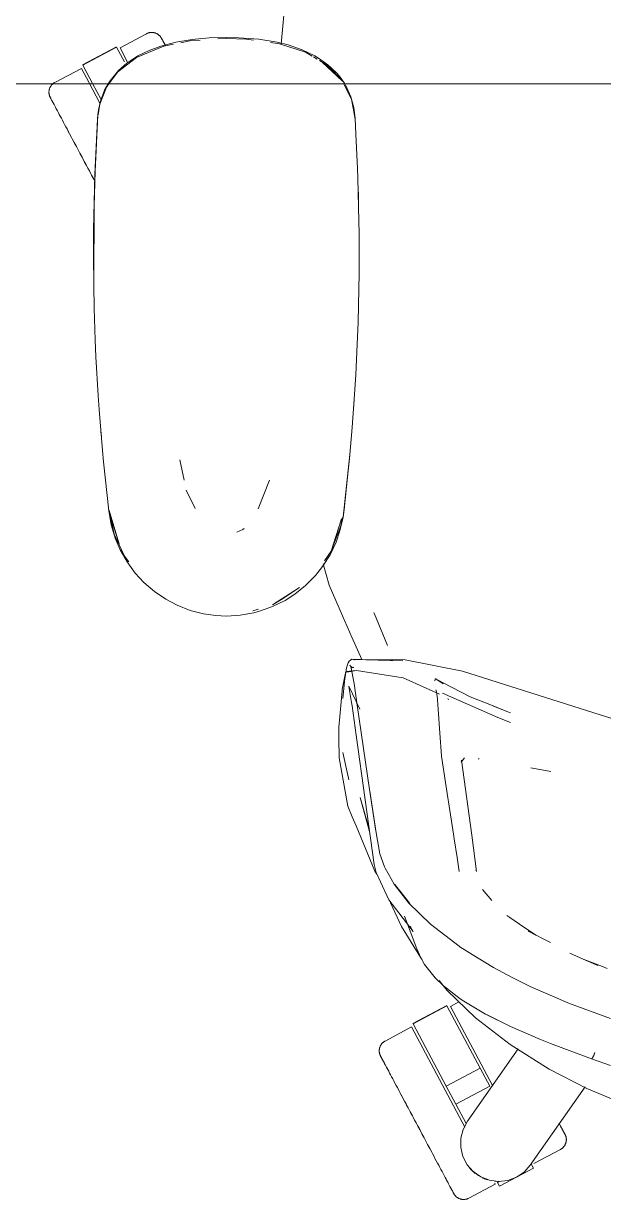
# Model space of a CAD drawing. Header units: millimetres. Extents: x 155927 to 317870, y -36033 to 97293.
# Drawn here: x 217071.8 to 217283.5, y 17070.2 to 17499.7 of the extents above; entities that cross this region are included whole.
import ezdxf

# ---------------------------------------------------------------- set-up
doc = ezdxf.new("R2010")
doc.units = ezdxf.units.MM
doc.header["$MEASUREMENT"] = 0
doc.layers.add('G-IMPT', color=8, linetype='CONTINUOUS', lineweight=9)
doc.layers.add('I-FURN', color=8, linetype='CONTINUOUS', lineweight=9)

msp = doc.modelspace()

# ---------------------------------------------------------------- linework, layer by layer
at = {"layer": 'G-IMPT'}
for p, q in [((217165.88, 17492.15), (217167.32, 17508.03)), ((217133.34, 17493.87), (217139.49, 17494.43)), ((217145.83, 17494.61), (217139.49, 17494.43)), ((217142.72, 17494.05), (217145.83, 17494.24)), ((217150.34, 17494.52), (217145.83, 17494.61)), ((217153, 17494.01), (217145.83, 17494.24)), ((217150.34, 17494.52), (217157.65, 17493.95)), ((217123.04, 17491.41), (217117.42, 17489.08)), ((217121.93, 17491.44), (217117.6, 17489.85)), ((217121.93, 17491.44), (217127.41, 17492.87)), ((217123.04, 17491.41), (217126.51, 17492.12)), ((217133.34, 17493.87), (217127.41, 17492.87)), ((217129.26, 17492.68), (217133, 17493.45)), ((217133, 17493.45), (217136.21, 17493.65)), ((217153, 17494.01), (217155.78, 17493.61)), ((217164.41, 17492.83), (217157.65, 17493.95)), ((217161.96, 17492.74), (217165.25, 17492.28)), ((217168.34, 17491.85), (217164.41, 17492.83)), ((217165.25, 17492.28), (217174.65, 17489.25)), ((217168.34, 17491.85), (217173.43, 17490.11)), ((217173.43, 17490.11), (217178.07, 17487.91)), ((217106.24, 17482.03), (217113.03, 17487.24)), ((217113.52, 17487.87), (217109.47, 17485.21)), ((217113.03, 17487.24), (217117.42, 17489.08)), ((217113.52, 17487.87), (217117.6, 17489.85)), ((217174.65, 17489.25), (217177.1, 17487.78)), ((217177.57, 17487.5), (217179.01, 17486.64)), ((217178.07, 17487.91), (217179.44, 17487.1)), ((217182.89, 17484.66), (217179.44, 17487.1)), ((217179.8, 17486.17), (217182.95, 17484.29)), ((217102.97, 17477.61), (217106.24, 17482.03)), ((217103.36, 17478.81), (217106.44, 17482.55)), ((217109.47, 17485.21), (217106.44, 17482.55)), ((217180.86, 17485.48), (217182.33, 17484.2)), ((217180.86, 17485.48), (217188.25, 17478.58)), ((217182.49, 17484.07), (217186.02, 17480.99)), ((217185.94, 17481.79), (217182.89, 17484.66)), ((217182.95, 17484.29), (217188.25, 17478.58)), ((217185.94, 17481.79), (217187.07, 17480.47)), ((217101.4, 17475.37), (217102.68, 17477.61)), ((217102.07, 17476.4), (217102.97, 17477.61)), ((217102.68, 17477.61), (217103.36, 17478.81)), ((217188.25, 17478.58), (217186.02, 17480.99)), ((217189.03, 17477.61), (217187.07, 17480.47)), ((217189.36, 17476.34), (217188.73, 17477.61)), ((217189.28, 17477.25), (217191.26, 17472.92)), ((217099.66, 17470.21), (217102.07, 17476.4)), ((217101.4, 17475.37), (217100.01, 17471.73)), ((217189.36, 17476.34), (217191.46, 17472.08)), ((217192.33, 17468.97), (217191.26, 17472.92)), ((217099.66, 17470.21), (217099.08, 17466.36)), ((217099.64, 17470.38), (217099.2, 17467.99)), ((217099.64, 17470.38), (217100.01, 17471.73)), ((217191.46, 17472.08), (217192.83, 17464.74)), ((217192.83, 17464.96), (217192.33, 17468.97)), ((217097.86, 17444.56), (217098.94, 17466.34)), ((217097.86, 17444.56), (217098.83, 17464.74)), ((217097.9, 17445.77), (217098.94, 17466.34)), ((217098.75, 17462.5), (217098.83, 17464.74)), ((217098.94, 17466.34), (217098.83, 17464.74)), ((217098.94, 17466.34), (217099.2, 17467.99)), ((217193.11, 17459.3), (217192.83, 17464.96)), ((217193.11, 17459.3), (217193.73, 17446.74)), ((217097.39, 17424.37), (217097.9, 17445.77)), ((217097.39, 17424.37), (217097.86, 17444.56)), ((217097.55, 17434.21), (217097.9, 17445.77)), ((217097.9, 17445.77), (217097.86, 17444.56)), ((217193.85, 17443.19), (217193.73, 17446.74)), ((217194.23, 17427.52), (217193.85, 17443.19)), ((217193.91, 17439.79), (217194.05, 17436.47)), ((217097.55, 17434.21), (217097.35, 17414.98)), ((217097.39, 17424.37), (217097.55, 17434.21)), ((217097.44, 17404.19), (217097.55, 17434.21)), ((217194.06, 17434.25), (217194.05, 17436.47)), ((217097.41, 17426.41), (217097.48, 17428.32)), ((217097.43, 17423.88), (217097.41, 17426.41)), ((217194.23, 17427.52), (217194.28, 17423.01)), ((217097.44, 17404.19), (217097.39, 17424.37)), ((217194.28, 17423.01), (217194.28, 17408.3)), ((217097.44, 17404.19), (217097.35, 17414.98)), ((217194.2, 17402.83), (217194.28, 17408.3)), ((217097.44, 17404.19), (217097.6, 17395.77)), ((217194.2, 17402.83), (217193.91, 17390.52)), ((217097.99, 17384.01), (217097.6, 17395.77)), ((217193.99, 17394.39), (217194.07, 17396.05)), ((217194.07, 17396.05), (217194.07, 17398.13)), ((217097.74, 17390.83), (217097.73, 17392.33)), ((217097.85, 17388.9), (217097.74, 17390.83)), ((217193.61, 17382.64), (217193.91, 17390.52)), ((217097.99, 17384.01), (217098.24, 17377.99)), ((217193.61, 17382.64), (217193.08, 17371.33)), ((217099.05, 17363.85), (217098.24, 17377.99)), ((217192.51, 17362.46), (217193.08, 17371.33)), ((217099.38, 17358.76), (217099.05, 17363.85)), ((217192.51, 17362.46), (217191.79, 17352.18)), ((217192.38, 17360.42), (217192.47, 17362.32)), ((217099.38, 17358.76), (217100.63, 17343.7)), ((217192.38, 17360.42), (217192.24, 17359)), ((217100.03, 17350.58), (217100.2, 17348.9)), ((217190.8, 17340.78), (217191.79, 17352.18)), ((217100.63, 17343.7), (217100.97, 17339.57)), ((217100.97, 17339.57), (217102.88, 17321.65)), ((217128.85, 17340.36), (217130.42, 17332.93)), ((217188.45, 17319.34), (217190.9, 17342.3)), ((217188.45, 17319.34), (217190.8, 17340.78)), ((217190.9, 17342.3), (217188.78, 17322.16)), ((217161.55, 17332.86), (217157.4, 17322.44)), ((217134.45, 17322.53), (217131.19, 17329.31)), ((217102.88, 17322.16), (217106.71, 17309.7)), ((217102.88, 17322.16), (217103.8, 17318.84)), ((217102.88, 17321.65), (217103.77, 17316.6)), ((217104.92, 17313.19), (217103.01, 17321.59)), ((217106.71, 17309.7), (217103.8, 17318.84)), ((217184.05, 17306.99), (217187.86, 17318.84)), ((217184.95, 17309.7), (217187.86, 17318.84)), ((217188.45, 17319.34), (217187.29, 17314.38)), ((217188.23, 17319.27), (217187.65, 17316.21)), ((217188.45, 17319.34), (217188.78, 17322.16)), ((217105.24, 17311.74), (217103.77, 17316.6)), ((217149.66, 17313.9), (217151.88, 17314.91)), ((217151.88, 17314.91), (217152.33, 17315.21)), ((217187.65, 17316.21), (217184.05, 17306.99)), ((217185.84, 17310.25), (217187.29, 17314.38)), ((217104.92, 17313.19), (217108.66, 17305.13)), ((217107.05, 17307.5), (217105.24, 17311.74)), ((217183.65, 17305.67), (217185.84, 17310.25)), ((217184.05, 17306.99), (217184.95, 17309.7)), ((217107.05, 17307.5), (217109.56, 17303.06)), ((217183.65, 17305.67), (217180.92, 17301.34)), ((217184.05, 17306.99), (217181.63, 17303.41)), ((217110.26, 17303.02), (217108.66, 17305.13)), ((217112.56, 17298.98), (217109.56, 17303.06)), ((217178.3, 17298.03), (217180.92, 17301.34)), ((217183.37, 17294.51), (217181.11, 17302.33)), ((217112.56, 17298.98), (217115.73, 17295.54)), ((217174.75, 17294.43), (217178.3, 17298.03)), ((217119.56, 17292.22), (217115.73, 17295.54)), ((217162.62, 17287.38), (217172.57, 17293.7)), ((217166.3, 17289.54), (217172.57, 17293.7)), ((217174.75, 17294.43), (217170.78, 17291.24)), ((217183.37, 17294.51), (217188.23, 17283.38)), ((217123.73, 17289.39), (217119.56, 17292.22)), ((217123.73, 17289.39), (217127.89, 17287.2)), ((217162.62, 17287.38), (217166.3, 17289.54)), ((217162.72, 17286.73), (217167.23, 17288.97)), ((217167.23, 17288.97), (217170.78, 17291.24)), ((217127.89, 17287.2), (217132.6, 17285.36)), ((217137.47, 17284.1), (217132.6, 17285.36)), ((217137.47, 17284.1), (217141.98, 17283.45)), ((217150.87, 17283.58), (217155.82, 17284.46)), ((217157.51, 17285.82), (217155.48, 17285.2)), ((217155.82, 17284.46), (217157.95, 17285.02)), ((217162.72, 17286.73), (217157.95, 17285.02)), ((217199.65, 17284.61), (217199.75, 17284.34)), ((217204.68, 17272.49), (217199.75, 17284.34)), ((217145.83, 17283.28), (217141.98, 17283.45)), ((217145.83, 17283.28), (217150.87, 17283.58)), ((217188.23, 17283.38), (217191.65, 17275.55)), ((217191.65, 17275.55), (217195.21, 17267.38)), ((217190.59, 17266.75), (217190.27, 17266.21)), ((217190.59, 17266.75), (217191.09, 17267.12)), ((217191.66, 17267.52), (217191.09, 17267.12)), ((217191.66, 17267.52), (217192.53, 17267.33)), ((217210.22, 17266.9), (217191.78, 17267.49)), ((217191.78, 17267.49), (217192.24, 17267.39)), ((217210.22, 17266.9), (217192.24, 17267.39)), ((217211.11, 17267.34), (217192.24, 17267.39)), ((217192.24, 17267.39), (217192.41, 17267.35)), ((217192.53, 17267.33), (217192.41, 17267.35)), ((217232.06, 17263.15), (217211.11, 17267.34)), ((217188.93, 17260.66), (217189.37, 17262.98)), ((217189.19, 17261.07), (217189.72, 17264.35)), ((217193.32, 17263.37), (217189.37, 17262.98)), ((217189.72, 17264.35), (217190.27, 17266.21)), ((217189.78, 17262.74), (217193.36, 17263.43)), ((217189.78, 17262.74), (217193.32, 17263.37)), ((217191.31, 17264.86), (217190.92, 17265.36)), ((217191.48, 17264.26), (217190.92, 17265.36)), ((217191.48, 17264.26), (217191.31, 17264.88)), ((217191.31, 17264.88), (217192.42, 17258.61)), ((217191.85, 17264.54), (217191.31, 17264.86)), ((217191.85, 17264.54), (217192.35, 17264.46)), ((217210.41, 17260.71), (217193.36, 17263.43)), ((217282.31, 17247.16), (217232.06, 17263.15)), ((217188.93, 17260.66), (217188.12, 17256.41)), ((217188.59, 17255.77), (217189.11, 17260.45)), ((217189.19, 17261.07), (217189.11, 17260.45)), ((217193.53, 17250.76), (217192.42, 17258.61)), ((217210.41, 17260.71), (217223.59, 17254.73)), ((217221.94, 17259.64), (217222.09, 17260.33)), ((217222.09, 17260.33), (217222.22, 17260.35)), ((217222.22, 17260.35), (217222.38, 17260.39)), ((217222.22, 17260.35), (217224.92, 17258.51)), ((217222.22, 17260.35), (217224.67, 17259)), ((217234.78, 17253.72), (217224.67, 17259)), ((217187.27, 17246.61), (217188.07, 17255.94)), ((217188.07, 17255.94), (217188.12, 17256.41)), ((217188.59, 17255.77), (217188.38, 17253.18)), ((217194.51, 17249.21), (217190.51, 17257.64)), ((217190.51, 17257.64), (217190.65, 17256.78)), ((217190.65, 17256.78), (217191.48, 17251.76)), ((217222.25, 17256.37), (217222.53, 17255.6)), ((217222.55, 17255.54), (217222.53, 17255.6)), ((217222.83, 17253.08), (217222.55, 17255.54)), ((217244.89, 17246.17), (217224.73, 17255.1)), ((217234.78, 17253.72), (217243.25, 17250.47)), ((217191.48, 17251.76), (217191.7, 17250.46)), ((217193.14, 17239.8), (217191.7, 17250.46)), ((217198.08, 17219.89), (217193.53, 17250.76)), ((217222.83, 17253.08), (217222.88, 17252.71)), ((217223.13, 17249.3), (217222.88, 17252.71)), ((217226.9, 17252.72), (217226.63, 17253.16)), ((217248.15, 17248.45), (217243.04, 17250.48)), ((217243.04, 17250.48), (217247.58, 17248.68)), ((217243.25, 17250.47), (217248.15, 17248.45)), ((217187.27, 17246.61), (217186.93, 17242.66)), ((217223.13, 17249.3), (217223.76, 17240.45)), ((217249.47, 17244.43), (217244.89, 17246.17)), ((217248.15, 17248.45), (217249.56, 17247.89)), ((217282.31, 17247.16), (217312.28, 17237.98)), ((217186.93, 17242.66), (217186.93, 17238.49)), ((217186.96, 17231.52), (217186.93, 17238.49)), ((217193.14, 17239.8), (217199.81, 17192.58)), ((217224.38, 17232.21), (217223.76, 17240.45)), ((217188.37, 17233.38), (217190.41, 17224.08)), ((217224.39, 17232.13), (217224.38, 17232.21)), ((217186.96, 17231.52), (217190.19, 17213.82)), ((217224.39, 17232.13), (217226.6, 17216.91)), ((217232.77, 17231.47), (217231.53, 17229.91)), ((217231.57, 17230.12), (217231.61, 17230.35)), ((217231.66, 17230.62), (217231.61, 17230.35)), ((217235.39, 17203.28), (217231.66, 17230.62)), ((217237.72, 17231.12), (217238.07, 17231.07)), ((217190.41, 17224.08), (217190.56, 17223.5)), ((217264.19, 17226.44), (217256.94, 17227.85)), ((217198.08, 17219.89), (217200.41, 17204.7)), ((217198.18, 17219.28), (217200.48, 17204.12)), ((217198.18, 17219.28), (217200.41, 17204.7)), ((217194.69, 17217), (217198.04, 17205.11)), ((217194.69, 17217), (217198.19, 17204.05)), ((217226.6, 17216.91), (217226.85, 17215.36)), ((217226.85, 17215.36), (217228.71, 17203.59)), ((217190.19, 17213.82), (217191.79, 17209.96)), ((217193.18, 17206.6), (217191.79, 17209.96)), ((217199.97, 17190.15), (217193.18, 17206.6)), ((217201.78, 17196.45), (217200.48, 17204.12)), ((217228.98, 17201.93), (217228.71, 17203.59)), ((217235.39, 17203.28), (217237.17, 17189.93)), ((217230.04, 17195.09), (217228.98, 17201.93)), ((217203.53, 17191.66), (217201.78, 17196.45)), ((217230.04, 17195.09), (217230.78, 17190.02)), ((217199.81, 17192.58), (217200.46, 17189.59)), ((217200.75, 17188.98), (217199.97, 17190.15)), ((217202.03, 17186.22), (217200.46, 17189.59)), ((217203.53, 17191.66), (217203.74, 17191.24)), ((217207.03, 17185.4), (217203.74, 17191.24)), ((217237.17, 17189.93), (217237.03, 17190.4)), ((217205.09, 17179.65), (217202.03, 17186.22)), ((217212.45, 17178.44), (217207.03, 17185.4)), ((217207.36, 17185.18), (217212.76, 17178.23)), ((217207.36, 17185.18), (217209.95, 17181.8)), ((217212.76, 17178.23), (217209.95, 17181.8)), ((217242.67, 17179.43), (217239.33, 17183.34)), ((217214.01, 17168), (217205.09, 17179.65)), ((217209.72, 17169.89), (217205.74, 17178.52)), ((217212.45, 17178.44), (217220.35, 17170.7)), ((217210.78, 17173.65), (217215.29, 17161.75)), ((217249.31, 17173.16), (217248.2, 17173.91)), ((217254.44, 17169.66), (217249.31, 17173.16)), ((217216.84, 17158.44), (217209.72, 17169.89)), ((217214.01, 17168), (217212.89, 17169.95)), ((217220.35, 17170.7), (217230.79, 17162.68)), ((217255.02, 17169.27), (217254.44, 17169.66)), ((217258.77, 17166.71), (217255.02, 17169.27)), ((217258.77, 17166.71), (217256, 17168.21)), ((217264.1, 17164.03), (217256, 17168.21)), ((217216.36, 17159.52), (217215.29, 17161.75)), ((217217.53, 17157.08), (217216.36, 17159.52)), ((217230.79, 17162.68), (217231.04, 17162.51)), ((217237.14, 17158.63), (217231.04, 17162.51)), ((217271.15, 17160.15), (217275.99, 17157.96)), ((217216.84, 17158.44), (217217.34, 17157.67)), ((217217.53, 17157.08), (217218.15, 17155.95)), ((217218.15, 17155.95), (217222.01, 17151.08)), ((217237.14, 17158.63), (217243.37, 17154.86)), ((217250.16, 17151.29), (217243.37, 17154.86)), ((217275.99, 17157.96), (217281.44, 17155.65)), ((217275.99, 17157.96), (217283.07, 17155.23)), ((217284.8, 17154.57), (217283.07, 17155.23)), ((217225.03, 17148.19), (217222.01, 17151.08)), ((217250.16, 17151.29), (217256.89, 17147.9)), ((217223.45, 17150.19), (217226.45, 17146.52)), ((217225.03, 17148.19), (217231.16, 17143.47)), ((217226.45, 17146.52), (217236.75, 17136.56)), ((217271.11, 17141.73), (217256.89, 17147.9)), ((217231.16, 17143.47), (217232.45, 17142.61)), ((217240.45, 17137.88), (217232.45, 17142.61)), ((217249.06, 17133.57), (217240.45, 17137.88)), ((217249.5, 17133.35), (217240.45, 17137.88)), ((217240.45, 17137.88), (217241.05, 17137.57)), ((217271.11, 17141.73), (217285.99, 17136.27)), ((217249.35, 17126.75), (217236.75, 17136.56)), ((217249.5, 17133.35), (217241.05, 17137.57)), ((217249.06, 17133.57), (217249.5, 17133.35)), ((217249.5, 17133.35), (217260.46, 17128.58)), ((217249.35, 17126.75), (217263.64, 17117.78)), ((217260.46, 17128.58), (217264.14, 17127.1)), ((217264.14, 17127.1), (217279.11, 17121.53)), ((217279.24, 17121.56), (217279.1, 17121.56)), ((217279.1, 17121.56), (217286.04, 17119.16)), ((217279.11, 17121.53), (217279.24, 17121.56)), ((217279.24, 17121.56), (217279.51, 17121.97)), ((217279.24, 17121.56), (217279.28, 17121.57)), ((217279.51, 17121.97), (217279.28, 17121.57)), ((217279.89, 17122.79), (217279.51, 17121.97)), ((217279.61, 17122.15), (217279.51, 17121.97)), ((217279.89, 17122.79), (217279.61, 17122.15)), ((217279.89, 17122.79), (217280.31, 17123.85)), ((217279.89, 17122.79), (217280.09, 17123.26)), ((217280.31, 17123.85), (217280.09, 17123.26)), ((217263.64, 17117.78), (217277.42, 17110.69)), ((217295.39, 17103.17), (217277.42, 17110.69))]:
    msp.add_line(p, q, dxfattribs=at)
at = {"layer": 'I-FURN'}
for p, q in [((217116.7, 17495.98), (217107.01, 17490.83)), ((217116.7, 17495.98), (217116.84, 17496.06)), ((217116.84, 17496.06), (217116.99, 17496.12)), ((217116.99, 17496.12), (217117.14, 17496.19)), ((217117.14, 17496.19), (217117.29, 17496.24)), ((217117.29, 17496.24), (217117.44, 17496.29)), ((217117.44, 17496.29), (217117.6, 17496.33)), ((217117.6, 17496.33), (217117.76, 17496.37)), ((217117.76, 17496.37), (217117.91, 17496.4)), ((217117.91, 17496.4), (217118.07, 17496.42)), ((217118.07, 17496.42), (217118.23, 17496.44)), ((217118.23, 17496.44), (217118.39, 17496.45)), ((217118.39, 17496.45), (217118.55, 17496.46)), ((217118.55, 17496.46), (217118.72, 17496.45)), ((217118.72, 17496.45), (217118.88, 17496.45)), ((217118.88, 17496.45), (217119.04, 17496.43)), ((217119.04, 17496.43), (217119.2, 17496.41)), ((217119.2, 17496.41), (217119.36, 17496.38)), ((217119.36, 17496.38), (217119.51, 17496.35)), ((217119.51, 17496.35), (217119.67, 17496.31)), ((217119.67, 17496.31), (217119.82, 17496.26)), ((217119.82, 17496.26), (217119.98, 17496.21)), ((217119.98, 17496.21), (217120.13, 17496.15)), ((217120.13, 17496.15), (217120.27, 17496.09)), ((217120.27, 17496.09), (217120.42, 17496.02)), ((217120.42, 17496.02), (217120.56, 17495.94)), ((217120.56, 17495.94), (217120.7, 17495.86)), ((217120.7, 17495.86), (217120.84, 17495.77)), ((217120.84, 17495.77), (217120.97, 17495.68)), ((217120.97, 17495.68), (217121.1, 17495.58)), ((217121.1, 17495.58), (217121.22, 17495.48)), ((217121.22, 17495.48), (217121.34, 17495.37)), ((217121.34, 17495.37), (217121.46, 17495.26)), ((217121.46, 17495.26), (217121.57, 17495.14)), ((217121.57, 17495.14), (217121.67, 17495.02)), ((217121.67, 17495.02), (217121.78, 17494.9)), ((217121.78, 17494.9), (217121.87, 17494.77)), ((217121.87, 17494.77), (217121.96, 17494.63)), ((217121.96, 17494.63), (217122.05, 17494.5)), ((217122.05, 17494.5), (217122.13, 17494.36)), ((217122.13, 17494.36), (217122.15, 17494.32)), ((217122.15, 17494.32), (217122.16, 17494.3)), ((217122.15, 17494.31), (217122.15, 17494.32)), ((217122.17, 17494.27), (217122.15, 17494.31)), ((217122.16, 17494.3), (217122.19, 17494.24)), ((217122.22, 17494.19), (217122.17, 17494.27)), ((217122.19, 17494.24), (217122.24, 17494.14)), ((217122.28, 17494.07), (217122.22, 17494.19)), ((217105.69, 17491.19), (217093.33, 17484.62)), ((217093.42, 17484.45), (217105.78, 17491.02)), ((217105.78, 17491.02), (217108.6, 17485.73)), ((217107.01, 17490.83), (217109.77, 17485.64)), ((217122.24, 17494.14), (217122.32, 17494)), ((217122.37, 17493.91), (217122.28, 17494.07)), ((217122.32, 17494), (217122.41, 17493.82)), ((217122.48, 17493.7), (217122.37, 17493.91)), ((217122.41, 17493.82), (217122.53, 17493.6)), ((217122.6, 17493.46), (217122.48, 17493.7)), ((217122.53, 17493.6), (217122.67, 17493.34)), ((217122.75, 17493.18), (217122.6, 17493.46)), ((217122.67, 17493.34), (217122.83, 17493.04)), ((217122.92, 17492.87), (217122.75, 17493.18)), ((217122.83, 17493.04), (217123.01, 17492.71)), ((217123.11, 17492.51), (217122.92, 17492.87)), ((217123.01, 17492.71), (217123.2, 17492.33)), ((217123.32, 17492.12), (217123.11, 17492.51)), ((217123.2, 17492.33), (217123.42, 17491.92)), ((217123.55, 17491.69), (217123.32, 17492.12)), ((217092.89, 17483.32), (217083.2, 17478.17)), ((217092.89, 17483.32), (217095.7, 17478.04)), ((217096.98, 17477.75), (217093.42, 17484.45)), ((216625.83, 17477.61), (218225.83, 17477.61)), ((218225.83, 17477.61), (216625.83, 17477.61)), ((217081.75, 17476.86), (217081.84, 17476.99)), ((217081.84, 17476.99), (217081.94, 17477.12)), ((217081.94, 17477.12), (217082.04, 17477.25)), ((217082.04, 17477.25), (217082.15, 17477.37)), ((217082.15, 17477.37), (217082.26, 17477.48)), ((217082.26, 17477.48), (217082.38, 17477.59)), ((217082.38, 17477.59), (217082.5, 17477.7)), ((217082.5, 17477.7), (217082.62, 17477.8)), ((217082.62, 17477.8), (217082.75, 17477.9)), ((217082.75, 17477.9), (217082.88, 17477.99)), ((217082.88, 17477.99), (217083.02, 17478.07)), ((217083.02, 17478.07), (217083.16, 17478.15)), ((217083.16, 17478.15), (217083.2, 17478.17)), ((217095.7, 17478.04), (217099.62, 17470.66)), ((217100.07, 17471.94), (217096.98, 17477.75)), ((217081.06, 17474.74), (217081.07, 17474.9)), ((217081.06, 17474.58), (217081.06, 17474.74)), ((217081.07, 17474.42), (217081.06, 17474.58)), ((217081.07, 17474.9), (217081.09, 17475.06)), ((217081.08, 17474.26), (217081.07, 17474.42)), ((217081.09, 17474.1), (217081.08, 17474.26)), ((217081.09, 17475.06), (217081.11, 17475.22)), ((217081.12, 17473.94), (217081.09, 17474.1)), ((217081.11, 17475.22), (217081.13, 17475.38)), ((217081.15, 17473.78), (217081.12, 17473.94)), ((217081.13, 17475.38), (217081.17, 17475.54)), ((217081.19, 17473.62), (217081.15, 17473.78)), ((217081.17, 17475.54), (217081.21, 17475.69)), ((217081.23, 17473.47), (217081.19, 17473.62)), ((217081.21, 17475.69), (217081.25, 17475.85)), ((217081.28, 17473.31), (217081.23, 17473.47)), ((217081.25, 17475.85), (217081.31, 17476)), ((217081.33, 17473.16), (217081.28, 17473.31)), ((217081.31, 17476), (217081.37, 17476.15)), ((217081.39, 17473.01), (217081.33, 17473.16)), ((217081.37, 17476.15), (217081.43, 17476.3)), ((217081.46, 17472.87), (217081.39, 17473.01)), ((217081.43, 17476.3), (217081.5, 17476.44)), ((217081.53, 17472.72), (217081.46, 17472.87)), ((217081.5, 17476.44), (217081.58, 17476.59)), ((217081.54, 17472.72), (217081.53, 17472.72)), ((217081.53, 17472.72), (217081.54, 17472.7)), ((217081.56, 17472.68), (217081.54, 17472.72)), ((217081.54, 17472.7), (217081.58, 17472.64)), ((217081.58, 17476.59), (217081.66, 17476.73)), ((217081.66, 17476.73), (217081.75, 17476.86)), ((217081.6, 17472.59), (217081.56, 17472.68)), ((217081.58, 17472.64), (217081.63, 17472.54)), ((217081.67, 17472.47), (217081.6, 17472.59)), ((217081.63, 17472.54), (217081.7, 17472.4)), ((217081.75, 17472.31), (217081.67, 17472.47)), ((217081.7, 17472.4), (217081.8, 17472.22)), ((217081.86, 17472.11), (217081.75, 17472.31)), ((217081.8, 17472.22), (217081.92, 17472)), ((217081.99, 17471.87), (217081.86, 17472.11)), ((217081.92, 17472), (217082.05, 17471.74)), ((217082.14, 17471.59), (217081.99, 17471.87)), ((217082.05, 17471.74), (217082.21, 17471.45)), ((217082.31, 17471.27), (217082.14, 17471.59)), ((217082.21, 17471.45), (217082.39, 17471.11)), ((217082.49, 17470.91), (217082.31, 17471.27)), ((217082.39, 17471.11), (217082.59, 17470.74)), ((217082.7, 17470.52), (217082.49, 17470.91)), ((217082.59, 17470.74), (217082.81, 17470.33)), ((217082.93, 17470.09), (217082.7, 17470.52)), ((217082.81, 17470.33), (217083.04, 17469.88)), ((217083.18, 17469.63), (217082.93, 17470.09)), ((217083.04, 17469.88), (217083.3, 17469.4)), ((217083.45, 17469.13), (217083.18, 17469.63)), ((217083.3, 17469.4), (217083.57, 17468.88)), ((217083.73, 17468.59), (217083.45, 17469.13)), ((217083.57, 17468.88), (217083.87, 17468.33)), ((217084.03, 17468.02), (217083.73, 17468.59)), ((217083.87, 17468.33), (217084.18, 17467.75)), ((217084.18, 17467.75), (217084.51, 17467.13)), ((217084.51, 17467.13), (217084.85, 17466.48)), ((217084.85, 17466.48), (217085.21, 17465.81)), ((217085.21, 17465.81), (217085.59, 17465.1)), ((217085.59, 17465.1), (217085.98, 17464.36)), ((217085.98, 17464.36), (217086.38, 17463.6)), ((217086.38, 17463.6), (217086.8, 17462.81)), ((217086.8, 17462.81), (217087.23, 17462)), ((217087.23, 17462), (217087.68, 17461.17)), ((217087.92, 17460.71), (217087.47, 17461.55)), ((217087.68, 17461.17), (217088.13, 17460.31)), ((217088.38, 17459.84), (217087.92, 17460.71)), ((217088.13, 17460.31), (217088.6, 17459.43)), ((217088.85, 17458.95), (217088.38, 17459.84)), ((217088.6, 17459.43), (217089.08, 17458.54)), ((217089.34, 17458.05), (217088.85, 17458.95)), ((217089.08, 17458.54), (217089.56, 17457.62)), ((217089.83, 17457.12), (217089.34, 17458.05)), ((217089.56, 17457.62), (217090.06, 17456.69)), ((217090.33, 17456.19), (217089.83, 17457.12)), ((217090.06, 17456.69), (217090.56, 17455.75)), ((217090.83, 17455.23), (217090.33, 17456.19)), ((217090.56, 17455.75), (217091.07, 17454.79)), ((217091.34, 17454.27), (217090.83, 17455.23)), ((217091.07, 17454.79), (217091.58, 17453.82)), ((217091.86, 17453.3), (217091.34, 17454.27)), ((217091.58, 17453.82), (217092.1, 17452.85)), ((217092.38, 17452.31), (217091.86, 17453.3)), ((217092.1, 17452.85), (217092.63, 17451.86)), ((217092.91, 17451.32), (217092.38, 17452.31)), ((217092.63, 17451.86), (217093.16, 17450.86)), ((217093.44, 17450.33), (217092.91, 17451.32)), ((217093.16, 17450.86), (217093.69, 17449.86)), ((217093.97, 17449.32), (217093.44, 17450.33)), ((217093.69, 17449.86), (217094.22, 17448.86)), ((217094.51, 17448.32), (217093.97, 17449.32)), ((217094.22, 17448.86), (217094.75, 17447.86)), ((217095.04, 17447.31), (217094.51, 17448.32)), ((217094.75, 17447.86), (217095.29, 17446.85)), ((217095.58, 17446.31), (217095.04, 17447.31)), ((217095.29, 17446.85), (217095.82, 17445.85)), ((217096.11, 17445.31), (217095.58, 17446.31)), ((217095.82, 17445.85), (217096.36, 17444.85)), ((217096.64, 17444.31), (217096.11, 17445.31)), ((217096.36, 17444.85), (217096.89, 17443.85)), ((217097.17, 17443.31), (217096.64, 17444.31)), ((217096.89, 17443.85), (217097.41, 17442.86)), ((217097.7, 17442.33), (217097.17, 17443.31)), ((217097.41, 17442.86), (217097.94, 17441.87)), ((217230.73, 17142.38), (217227.57, 17140.7)), ((217226.25, 17141.06), (217213.89, 17134.49)), ((217213.98, 17134.32), (217226.34, 17140.89)), ((217226.34, 17140.89), (217238.42, 17118.18)), ((217227.57, 17140.7), (217242.95, 17111.78)), ((217226.05, 17111.61), (217213.98, 17134.32)), ((217213.44, 17133.19), (217203.76, 17128.04)), ((217213.44, 17133.19), (217232.91, 17096.59)), ((217201.62, 17124.61), (217201.63, 17124.77)), ((217201.63, 17124.77), (217201.65, 17124.93)), ((217201.65, 17124.93), (217201.67, 17125.09)), ((217201.67, 17125.09), (217201.69, 17125.25)), ((217201.69, 17125.25), (217201.73, 17125.41)), ((217201.73, 17125.41), (217201.77, 17125.56)), ((217201.77, 17125.56), (217201.81, 17125.72)), ((217201.81, 17125.72), (217201.87, 17125.87)), ((217201.87, 17125.87), (217201.93, 17126.02)), ((217201.93, 17126.02), (217201.99, 17126.17)), ((217201.99, 17126.17), (217202.06, 17126.31)), ((217202.06, 17126.31), (217202.14, 17126.46)), ((217202.14, 17126.46), (217202.22, 17126.6)), ((217202.22, 17126.6), (217202.3, 17126.73)), ((217202.3, 17126.73), (217202.4, 17126.86)), ((217202.4, 17126.86), (217202.5, 17126.99)), ((217202.5, 17126.99), (217202.6, 17127.12)), ((217202.6, 17127.12), (217202.71, 17127.24)), ((217202.71, 17127.24), (217202.82, 17127.35)), ((217202.82, 17127.35), (217202.93, 17127.46)), ((217202.93, 17127.46), (217203.06, 17127.57)), ((217203.06, 17127.57), (217203.18, 17127.67)), ((217203.18, 17127.67), (217203.31, 17127.77)), ((217203.31, 17127.77), (217203.44, 17127.86)), ((217203.44, 17127.86), (217203.58, 17127.94)), ((217203.58, 17127.94), (217203.72, 17128.02)), ((217203.72, 17128.02), (217203.76, 17128.04)), ((217233.8, 17098.77), (217252.31, 17125.2)), ((217201.62, 17124.45), (217201.62, 17124.61)), ((217201.63, 17124.29), (217201.62, 17124.45)), ((217201.64, 17124.13), (217201.63, 17124.29)), ((217201.65, 17123.97), (217201.64, 17124.13)), ((217201.68, 17123.81), (217201.65, 17123.97)), ((217201.71, 17123.65), (217201.68, 17123.81)), ((217201.74, 17123.49), (217201.71, 17123.65)), ((217201.79, 17123.34), (217201.74, 17123.49)), ((217201.84, 17123.18), (217201.79, 17123.34)), ((217201.89, 17123.03), (217201.84, 17123.18)), ((217201.95, 17122.88), (217201.89, 17123.03)), ((217202.02, 17122.74), (217201.95, 17122.88)), ((217202.09, 17122.59), (217202.02, 17122.74)), ((217202.1, 17122.59), (217202.09, 17122.59)), ((217202.09, 17122.59), (217202.1, 17122.57)), ((217202.12, 17122.55), (217202.1, 17122.59)), ((217202.1, 17122.57), (217202.14, 17122.51)), ((217202.16, 17122.46), (217202.12, 17122.55)), ((217202.14, 17122.51), (217202.19, 17122.41)), ((217202.23, 17122.34), (217202.16, 17122.46)), ((217202.19, 17122.41), (217202.26, 17122.27)), ((217202.31, 17122.18), (217202.23, 17122.34)), ((217202.26, 17122.27), (217202.36, 17122.09)), ((217202.42, 17121.98), (217202.31, 17122.18)), ((217202.36, 17122.09), (217202.48, 17121.87)), ((217202.55, 17121.74), (217202.42, 17121.98)), ((217202.48, 17121.87), (217202.61, 17121.61)), ((217202.7, 17121.46), (217202.55, 17121.74)), ((217202.61, 17121.61), (217202.77, 17121.32)), ((217202.86, 17121.14), (217202.7, 17121.46)), ((217202.77, 17121.32), (217202.95, 17120.98)), ((217203.05, 17120.78), (217202.86, 17121.14)), ((217202.95, 17120.98), (217203.15, 17120.61)), ((217203.26, 17120.39), (217203.05, 17120.78)), ((217203.15, 17120.61), (217203.37, 17120.2)), ((217203.49, 17119.96), (217203.26, 17120.39)), ((217203.37, 17120.2), (217203.6, 17119.75)), ((217203.74, 17119.5), (217203.49, 17119.96)), ((217203.6, 17119.75), (217203.86, 17119.27)), ((217204.01, 17119), (217203.74, 17119.5)), ((217203.86, 17119.27), (217204.13, 17118.75)), ((217204.29, 17118.46), (217204.01, 17119)), ((217204.13, 17118.75), (217204.43, 17118.2)), ((217204.59, 17117.89), (217204.29, 17118.46)), ((217204.43, 17118.2), (217204.74, 17117.62)), ((217204.74, 17117.62), (217205.07, 17117)), ((217205.07, 17117), (217205.41, 17116.35)), ((217205.41, 17116.35), (217205.77, 17115.68)), ((217226.05, 17111.61), (217238.42, 17118.18)), ((217238.42, 17118.18), (217241.95, 17111.54)), ((217205.77, 17115.68), (217206.15, 17114.97)), ((217206.15, 17114.97), (217206.54, 17114.23)), ((217206.54, 17114.23), (217206.94, 17113.47)), ((217206.94, 17113.47), (217207.36, 17112.68)), ((217207.36, 17112.68), (217207.79, 17111.87)), ((217207.79, 17111.87), (217208.24, 17111.04)), ((217208.48, 17110.58), (217208.03, 17111.42)), ((217208.24, 17111.04), (217208.69, 17110.18)), ((217208.94, 17109.71), (217208.48, 17110.58)), ((217208.69, 17110.18), (217209.16, 17109.3)), ((217209.41, 17108.82), (217208.94, 17109.71)), ((217209.16, 17109.3), (217209.63, 17108.41)), ((217209.9, 17107.92), (217209.41, 17108.82)), ((217209.63, 17108.41), (217210.12, 17107.49)), ((217210.39, 17106.99), (217209.9, 17107.92)), ((217229.59, 17104.97), (217226.05, 17111.61)), ((217229.59, 17104.97), (217241.95, 17111.54)), ((217276.74, 17111.31), (217256.73, 17082.72)), ((217210.12, 17107.49), (217210.61, 17106.56)), ((217210.88, 17106.06), (217210.39, 17106.99)), ((217210.61, 17106.56), (217211.12, 17105.62)), ((217211.39, 17105.1), (217210.88, 17106.06)), ((217211.12, 17105.62), (217211.63, 17104.66)), ((217211.9, 17104.14), (217211.39, 17105.1)), ((217211.63, 17104.66), (217212.14, 17103.69)), ((217212.42, 17103.17), (217211.9, 17104.14)), ((217212.14, 17103.69), (217212.66, 17102.72)), ((217233.34, 17097.91), (217229.59, 17104.97)), ((217212.94, 17102.18), (217212.42, 17103.17)), ((217212.66, 17102.72), (217213.19, 17101.73)), ((217213.47, 17101.19), (217212.94, 17102.18)), ((217213.19, 17101.73), (217213.71, 17100.73)), ((217214, 17100.2), (217213.47, 17101.19)), ((217213.71, 17100.73), (217214.25, 17099.73)), ((217214.53, 17099.19), (217214, 17100.2)), ((217214.25, 17099.73), (217214.78, 17098.73)), ((217215.07, 17098.19), (217214.53, 17099.19)), ((217214.78, 17098.73), (217215.31, 17097.73)), ((217215.6, 17097.18), (217215.07, 17098.19)), ((217215.31, 17097.73), (217215.85, 17096.72)), ((217216.14, 17096.18), (217215.6, 17097.18)), ((217215.85, 17096.72), (217216.38, 17095.72)), ((217216.67, 17095.18), (217216.14, 17096.18)), ((217216.38, 17095.72), (217216.91, 17094.72)), ((217217.2, 17094.18), (217216.67, 17095.18)), ((217216.91, 17094.72), (217217.44, 17093.72)), ((217231.38, 17092.53), (217232.21, 17095.8)), ((217232.21, 17095.8), (217233.8, 17098.77)), ((217267.24, 17098.05), (217267.53, 17097.51)), ((217267.67, 17097.24), (217267.4, 17097.75)), ((217267.53, 17097.51), (217267.79, 17097.01)), ((217267.93, 17096.75), (217267.67, 17097.24)), ((217267.79, 17097.01), (217268.04, 17096.54)), ((217268.17, 17096.31), (217267.93, 17096.75)), ((217268.04, 17096.54), (217268.27, 17096.12)), ((217268.38, 17095.9), (217268.17, 17096.31)), ((217268.27, 17096.12), (217268.48, 17095.72)), ((217268.58, 17095.53), (217268.38, 17095.9)), ((217268.48, 17095.72), (217268.67, 17095.37)), ((217268.76, 17095.19), (217268.58, 17095.53)), ((217268.67, 17095.37), (217268.84, 17095.05)), ((217268.92, 17094.89), (217268.76, 17095.19)), ((217268.84, 17095.05), (217268.98, 17094.77)), ((217269.06, 17094.63), (217268.92, 17094.89)), ((217268.98, 17094.77), (217269.11, 17094.53)), ((217217.73, 17093.18), (217217.2, 17094.18)), ((217217.44, 17093.72), (217217.97, 17092.73)), ((217218.25, 17092.2), (217217.73, 17093.18)), ((217217.97, 17092.73), (217218.49, 17091.74)), ((217218.78, 17091.22), (217218.25, 17092.2)), ((217218.49, 17091.74), (217219.01, 17090.77)), ((217219.29, 17090.25), (217218.78, 17091.22)), ((217219.01, 17090.77), (217219.53, 17089.81)), ((217231.36, 17089.15), (217231.38, 17092.53)), ((217269.17, 17094.42), (217269.06, 17094.63)), ((217269.11, 17094.53), (217269.22, 17094.33)), ((217269.27, 17094.24), (217269.17, 17094.42)), ((217269.22, 17094.33), (217269.31, 17094.17)), ((217269.34, 17094.09), (217269.27, 17094.24)), ((217269.31, 17094.17), (217269.37, 17094.04)), ((217269.4, 17093.99), (217269.34, 17094.09)), ((217269.37, 17094.04), (217269.41, 17093.96)), ((217269.43, 17093.93), (217269.4, 17093.99)), ((217269.41, 17093.96), (217269.44, 17093.92)), ((217269.44, 17093.91), (217269.43, 17093.93)), ((217269.44, 17093.92), (217269.44, 17093.91)), ((217269.44, 17093.91), (217269.51, 17093.77)), ((217269.51, 17093.77), (217269.58, 17093.62)), ((217269.61, 17090.48), (217269.54, 17090.34)), ((217269.58, 17093.62), (217269.64, 17093.47)), ((217269.66, 17090.63), (217269.61, 17090.48)), ((217269.64, 17093.47), (217269.7, 17093.32)), ((217269.72, 17090.79), (217269.66, 17090.63)), ((217269.7, 17093.32), (217269.74, 17093.17)), ((217269.76, 17090.94), (217269.72, 17090.79)), ((217269.74, 17093.17), (217269.79, 17093.01)), ((217269.8, 17091.1), (217269.76, 17090.94)), ((217269.79, 17093.01), (217269.82, 17092.86)), ((217269.84, 17091.26), (217269.8, 17091.1)), ((217269.82, 17092.86), (217269.85, 17092.7)), ((217269.87, 17091.41), (217269.84, 17091.26)), ((217269.85, 17092.7), (217269.88, 17092.54)), ((217269.89, 17091.57), (217269.87, 17091.41)), ((217269.88, 17092.54), (217269.9, 17092.38)), ((217269.9, 17091.73), (217269.89, 17091.57)), ((217269.9, 17092.38), (217269.91, 17092.22)), ((217269.91, 17091.9), (217269.9, 17091.73)), ((217269.91, 17092.22), (217269.91, 17092.06)), ((217269.91, 17092.06), (217269.91, 17091.9)), ((217219.8, 17089.29), (217219.29, 17090.25)), ((217219.53, 17089.81), (217220.03, 17088.85)), ((217220.3, 17088.35), (217219.8, 17089.29)), ((217220.03, 17088.85), (217220.53, 17087.92)), ((217220.8, 17087.42), (217220.3, 17088.35)), ((217220.53, 17087.92), (217221.02, 17086.99)), ((217221.28, 17086.5), (217220.8, 17087.42)), ((217221.02, 17086.99), (217221.5, 17086.09)), ((217232.15, 17085.87), (217231.36, 17089.15)), ((217258.09, 17083.31), (217267.77, 17088.46)), ((217267.81, 17088.48), (217267.77, 17088.46)), ((217267.95, 17088.56), (217267.81, 17088.48)), ((217268.09, 17088.65), (217267.95, 17088.56)), ((217268.22, 17088.74), (217268.09, 17088.65)), ((217268.35, 17088.84), (217268.22, 17088.74)), ((217268.48, 17088.94), (217268.35, 17088.84)), ((217268.6, 17089.04), (217268.48, 17088.94)), ((217268.71, 17089.16), (217268.6, 17089.04)), ((217268.83, 17089.27), (217268.71, 17089.16)), ((217268.93, 17089.39), (217268.83, 17089.27)), ((217269.04, 17089.51), (217268.93, 17089.39)), ((217269.13, 17089.64), (217269.04, 17089.51)), ((217269.23, 17089.78), (217269.13, 17089.64)), ((217269.31, 17089.91), (217269.23, 17089.78)), ((217269.4, 17090.05), (217269.31, 17089.91)), ((217269.47, 17090.19), (217269.4, 17090.05)), ((217269.54, 17090.34), (217269.47, 17090.19)), ((217221.5, 17086.09), (217221.97, 17085.2)), ((217221.97, 17085.2), (217222.44, 17084.33)), ((217222.44, 17084.33), (217222.89, 17083.49)), ((217222.89, 17083.49), (217223.32, 17082.66)), ((217223.32, 17082.66), (217223.75, 17081.86)), ((217223.75, 17081.86), (217224.16, 17081.09)), ((217233.69, 17082.88), (217232.15, 17085.87)), ((217235.91, 17080.34), (217233.69, 17082.88)), ((217233.9, 17082.59), (217235.05, 17081.17)), ((217256.73, 17082.72), (217254.47, 17080.21)), ((217257.19, 17082.87), (217257.14, 17082.96)), ((217257.14, 17082.96), (217257.89, 17081.56)), ((217224.16, 17081.09), (217224.56, 17080.34)), ((217224.56, 17080.34), (217224.94, 17079.61)), ((217224.94, 17079.61), (217225.31, 17078.92)), ((217225.31, 17078.92), (217225.67, 17078.26)), ((217225.67, 17078.26), (217226, 17077.62)), ((217226, 17077.62), (217226.32, 17077.02)), ((217235.05, 17081.17), (217237.84, 17078.88)), ((217238.68, 17078.4), (217235.91, 17080.34)), ((217241.82, 17077.18), (217238.68, 17078.4)), ((217245.52, 17074.99), (217257.89, 17081.56)), ((217251.68, 17078.31), (217248.52, 17077.14)), ((217254.47, 17080.21), (217251.68, 17078.31)), ((217226.49, 17076.71), (217226.18, 17077.29)), ((217226.32, 17077.02), (217226.63, 17076.45)), ((217226.78, 17076.16), (217226.49, 17076.71)), ((217226.63, 17076.45), (217226.91, 17075.92)), ((217227.06, 17075.64), (217226.78, 17076.16)), ((217226.91, 17075.92), (217227.18, 17075.41)), ((217227.31, 17075.16), (217227.06, 17075.64)), ((217227.18, 17075.41), (217227.42, 17074.95)), ((217227.55, 17074.71), (217227.31, 17075.16)), ((217227.42, 17074.95), (217227.65, 17074.52)), ((217227.77, 17074.3), (217227.55, 17074.71)), ((217227.65, 17074.52), (217227.86, 17074.13)), ((217227.97, 17073.93), (217227.77, 17074.3)), ((217227.86, 17074.13), (217228.05, 17073.77)), ((217228.15, 17073.59), (217227.97, 17073.93)), ((217228.05, 17073.77), (217228.22, 17073.45)), ((217228.3, 17073.3), (217228.15, 17073.59)), ((217228.22, 17073.45), (217228.37, 17073.17)), ((217228.44, 17073.04), (217228.3, 17073.3)), ((217234.27, 17070.65), (217243.96, 17075.8)), ((217245.17, 17076.76), (217241.82, 17077.18)), ((217243.76, 17076.18), (217243.96, 17075.8)), ((217245.54, 17076.79), (217244.78, 17076.39)), ((217245.52, 17074.99), (217244.78, 17076.39)), ((217244.78, 17076.39), (217244.83, 17076.3)), ((217248.52, 17077.14), (217245.17, 17076.76)), ((217228.37, 17073.17), (217228.5, 17072.93)), ((217228.56, 17072.82), (217228.44, 17073.04)), ((217228.5, 17072.93), (217228.6, 17072.73)), ((217228.65, 17072.64), (217228.56, 17072.82)), ((217228.6, 17072.73), (217228.69, 17072.57)), ((217228.73, 17072.5), (217228.65, 17072.64)), ((217228.69, 17072.57), (217228.75, 17072.45)), ((217228.78, 17072.4), (217228.73, 17072.5)), ((217228.75, 17072.45), (217228.8, 17072.37)), ((217228.81, 17072.34), (217228.78, 17072.4)), ((217228.8, 17072.37), (217228.82, 17072.32)), ((217228.82, 17072.32), (217228.81, 17072.34)), ((217228.84, 17072.28), (217228.82, 17072.32)), ((217228.82, 17072.32), (217228.82, 17072.32)), ((217228.92, 17072.14), (217228.84, 17072.28)), ((217229.01, 17072), (217228.92, 17072.14)), ((217229.1, 17071.87), (217229.01, 17072)), ((217229.2, 17071.74), (217229.1, 17071.87)), ((217229.3, 17071.62), (217229.2, 17071.74)), ((217229.4, 17071.49), (217229.3, 17071.62)), ((217229.52, 17071.38), (217229.4, 17071.49)), ((217229.63, 17071.27), (217229.52, 17071.38)), ((217229.75, 17071.16), (217229.63, 17071.27)), ((217229.88, 17071.05), (217229.75, 17071.16)), ((217230, 17070.96), (217229.88, 17071.05)), ((217230.14, 17070.86), (217230, 17070.96)), ((217230.27, 17070.78), (217230.14, 17070.86)), ((217230.41, 17070.7), (217230.27, 17070.78)), ((217230.55, 17070.62), (217230.41, 17070.7)), ((217230.7, 17070.55), (217230.55, 17070.62)), ((217230.85, 17070.48), (217230.7, 17070.55)), ((217231, 17070.43), (217230.85, 17070.48)), ((217231.15, 17070.37), (217231, 17070.43)), ((217231.3, 17070.33), (217231.15, 17070.37)), ((217231.46, 17070.29), (217231.3, 17070.33)), ((217231.62, 17070.25), (217231.46, 17070.29)), ((217231.77, 17070.23), (217231.62, 17070.25)), ((217231.93, 17070.21), (217231.77, 17070.23)), ((217232.1, 17070.19), (217231.93, 17070.21)), ((217232.26, 17070.18), (217232.1, 17070.19)), ((217232.42, 17070.18), (217232.26, 17070.18)), ((217232.58, 17070.18), (217232.42, 17070.18)), ((217232.74, 17070.2), (217232.58, 17070.18)), ((217232.9, 17070.21), (217232.74, 17070.2)), ((217233.06, 17070.24), (217232.9, 17070.21)), ((217233.22, 17070.27), (217233.06, 17070.24)), ((217233.37, 17070.3), (217233.22, 17070.27)), ((217233.53, 17070.35), (217233.37, 17070.3)), ((217233.68, 17070.4), (217233.53, 17070.35)), ((217233.83, 17070.45), (217233.68, 17070.4)), ((217233.98, 17070.51), (217233.83, 17070.45)), ((217234.13, 17070.58), (217233.98, 17070.51)), ((217234.27, 17070.65), (217234.13, 17070.58))]:
    msp.add_line(p, q, dxfattribs=at)
for points in [[(217236.63, 17079.72), (217236.21, 17080.06), (217235.78, 17080.39), (217235.39, 17080.82)], [(217245.54, 17076.79), (217245.31, 17076.78), (217244.77, 17076.78), (217244.1, 17076.82), (217243.73, 17076.86)]]:
    msp.add_open_spline(points, degree=3, dxfattribs=at)
msp.add_open_spline([(217241.12, 17077.38), (217240.65, 17077.53), (217240.02, 17077.75), (217239.39, 17078.05), (217239.23, 17078.12)], degree=3, knots=[-0.6, -0.6, -0.6, -0.6, -0.5, -0.4680239, -0.4680239, -0.4680239, -0.4680239], dxfattribs=at)

doc.saveas('drawing.dxf')
